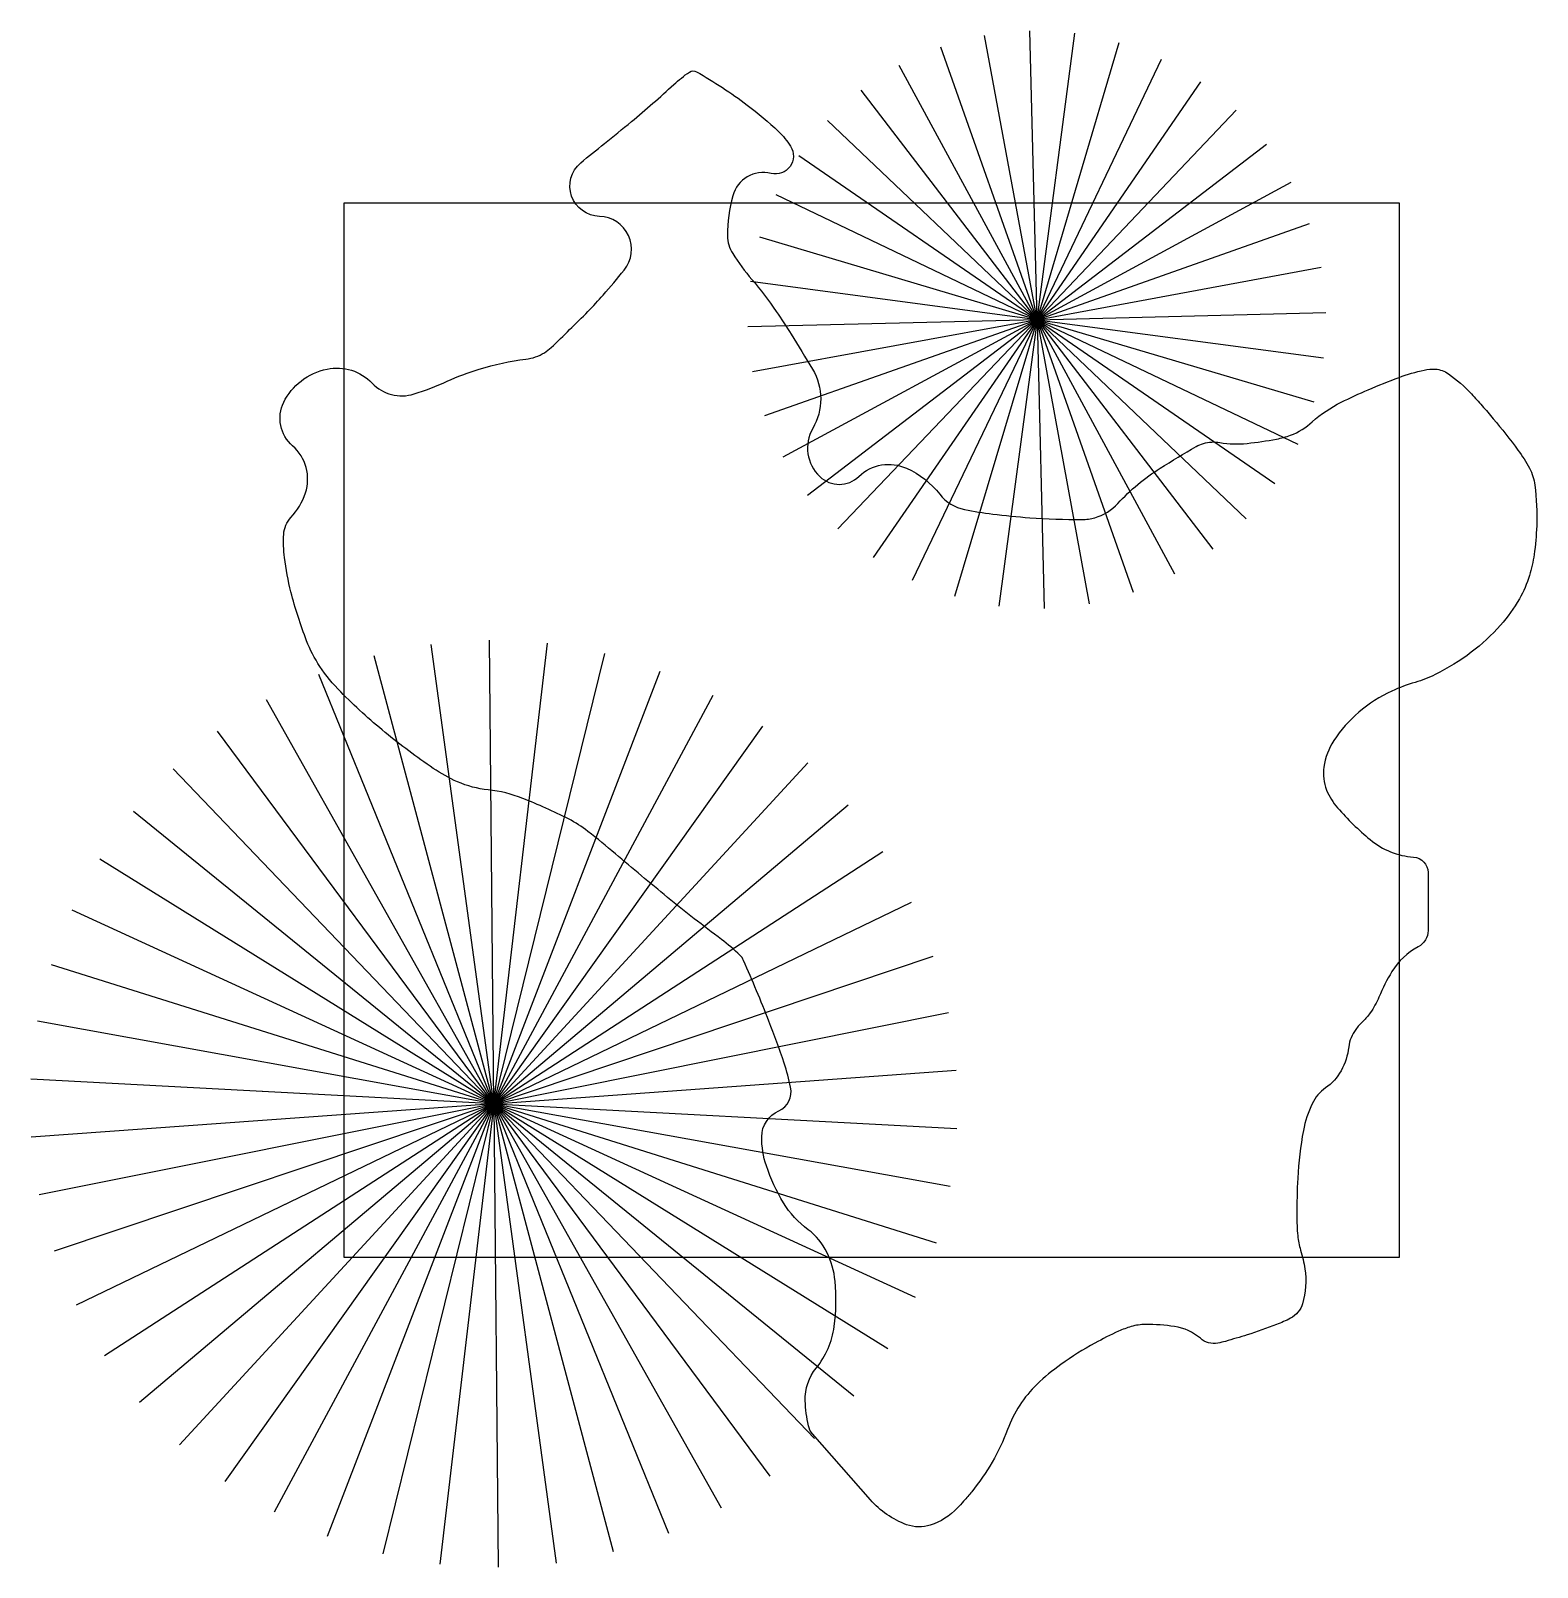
# Model space of a CAD drawing. Extents: x 144.28 to 145.28, y 110.53 to 111.55.
import ezdxf

# ---------------------------------------------------------------- set-up
doc = ezdxf.new("R2010")
doc.units = 0
doc.layers.get('0').update_dxf_attribs({"linetype": 'CONTINUOUS'})

# ---------------------------------------------------------------- blocks, each defined once
blk = doc.blocks.new('M-FLO7X7')
for p, q in [((0.1097, 0.6225), (0.0749, 0.8112)), ((0.1097, 0.6225), (0.1049, 0.8143)), ((0.1097, 0.6225), (0.1349, 0.8127)), ((0.1097, 0.6225), (0.1643, 0.8064)), ((0.1097, 0.6225), (0.0459, 0.8034)), ((0.1097, 0.6225), (0.1924, 0.7955)), ((0.1097, 0.6225), (0.0183, 0.7912)), ((0.1097, 0.6225), (0.2185, 0.7805)), ((0.1097, 0.6225), (-0.0069, 0.7748)), ((0.1097, 0.6225), (-0.0293, 0.7547)), ((0.1097, 0.6225), (0.2419, 0.7615)), ((0.1097, 0.6225), (0.262, 0.7391)), ((0.1097, 0.6225), (-0.0483, 0.7313)), ((0.1097, 0.6225), (-0.0633, 0.7053)), ((0.1097, 0.6225), (0.2783, 0.7139)), ((-0.35, 0.7), (0.35, 0.7)), ((-0.35, 0), (-0.35, 0.7)), ((0.35, 0.7), (0.35, 0)), ((0.1097, 0.6225), (0.2905, 0.6864)), ((0.1097, 0.6225), (-0.0742, 0.6772)), ((0.1097, 0.6225), (0.2983, 0.6573)), ((0.1097, 0.6225), (-0.0805, 0.6478)), ((0.1097, 0.6225), (-0.0821, 0.6177)), ((0.1097, 0.6225), (-0.079, 0.5878)), ((0.1097, 0.6225), (-0.0712, 0.5587)), ((0.1097, 0.6225), (-0.059, 0.5312)), ((0.1097, 0.6225), (-0.0426, 0.5059)), ((0.1097, 0.6225), (-0.0225, 0.4836)), ((0.1097, 0.6225), (0.0009, 0.4646)), ((0.1097, 0.6225), (0.0269, 0.4495)), ((0.1097, 0.6225), (0.055, 0.4387)), ((0.1097, 0.6225), (0.0844, 0.4324)), ((0.1097, 0.6225), (0.3014, 0.6273)), ((0.1097, 0.6225), (0.1145, 0.4308)), ((0.1097, 0.6225), (0.1444, 0.4339)), ((0.1097, 0.6225), (0.1735, 0.4417)), ((0.1097, 0.6225), (0.201, 0.4539)), ((0.1097, 0.6225), (0.2263, 0.4702)), ((0.1097, 0.6225), (0.2486, 0.4904)), ((0.1097, 0.6225), (0.2676, 0.5137)), ((0.1097, 0.6225), (0.2827, 0.5398)), ((0.1097, 0.6225), (0.2935, 0.5679)), ((0.1097, 0.6225), (0.2998, 0.5973)), ((-0.2508, 0.1021), (-0.2537, 0.4098)), ((-0.2508, 0.1021), (-0.3302, 0.3994)), ((-0.2508, 0.1021), (-0.2923, 0.407)), ((-0.2508, 0.1021), (-0.2152, 0.4078)), ((-0.2508, 0.1021), (-0.1771, 0.4009)), ((-0.2508, 0.1021), (-0.1403, 0.3893)), ((-0.2508, 0.1021), (-0.3668, 0.3871)), ((-0.2508, 0.1021), (-0.4016, 0.3703)), ((-0.2508, 0.1021), (-0.1051, 0.3732)), ((-0.2508, 0.1021), (-0.4341, 0.3493)), ((-0.2508, 0.1021), (-0.0723, 0.3528)), ((-0.2508, 0.1021), (-0.0423, 0.3284)), ((-0.2508, 0.1021), (-0.4636, 0.3244)), ((-0.2508, 0.1021), (-0.4898, 0.296)), ((-0.2508, 0.1021), (-0.0156, 0.3005)), ((-0.2508, 0.1021), (0.0074, 0.2695)), ((-0.2508, 0.1021), (-0.5122, 0.2645)), ((-0.2508, 0.1021), (0.0264, 0.2358)), ((-0.2508, 0.1021), (-0.5305, 0.2305)), ((-0.2508, 0.1021), (-0.5444, 0.1944)), ((-0.2508, 0.1021), (0.0409, 0.2)), ((-0.2508, 0.1021), (-0.5536, 0.1569)), ((-0.2508, 0.1021), (0.0509, 0.1626)), ((-0.2508, 0.1021), (0.0561, 0.1244)), ((-0.2508, 0.1021), (-0.5581, 0.1185)), ((-0.2508, 0.1021), (-0.5577, 0.0799)), ((-0.2508, 0.1021), (-0.5525, 0.0416)), ((-0.2508, 0.1021), (-0.5426, 0.0042)), ((-0.2508, 0.1021), (-0.528, -0.0316)), ((-0.2508, 0.1021), (-0.5091, -0.0652)), ((-0.2508, 0.1021), (-0.486, -0.0963)), ((-0.2508, 0.1021), (-0.4593, -0.1242)), ((-0.2508, 0.1021), (-0.4293, -0.1486)), ((-0.2508, 0.1021), (-0.3965, -0.169)), ((-0.2508, 0.1021), (-0.3614, -0.1851)), ((-0.2508, 0.1021), (-0.3245, -0.1967)), ((-0.2508, 0.1021), (-0.2865, -0.2035)), ((-0.2508, 0.1021), (-0.2479, -0.2056)), ((-0.2508, 0.1021), (-0.2093, -0.2028)), ((-0.2508, 0.1021), (-0.1715, -0.1952)), ((-0.2508, 0.1021), (-0.1348, -0.1829)), ((-0.2508, 0.1021), (-0.1, -0.1661)), ((-0.2508, 0.1021), (-0.0676, -0.1451)), ((-0.2508, 0.1021), (-0.038, -0.1202)), ((-0.2508, 0.1021), (-0.0119, -0.0918)), ((-0.2508, 0.1021), (0.0106, -0.0603)), ((-0.2508, 0.1021), (0.0289, -0.0263)), ((-0.2508, 0.1021), (0.0427, 0.0098)), ((-0.2508, 0.1021), (0.052, 0.0473)), ((-0.2508, 0.1021), (0.0565, 0.0857)), ((0.35, 0), (-0.35, 0))]:
    blk.add_line(p, q)
blk.add_lwpolyline([(-0.3902, 0.5677, -0.117448), (-0.3787, 0.5818, -0.111483), (-0.3614, 0.5897, -0.258762), (-0.3315, 0.5804, 0.284729), (-0.3037, 0.5732, 0.030794), (-0.2818, 0.5816, -0.03169), (-0.2604, 0.5897, -0.043689), (-0.2295, 0.5963, 0.106605), (-0.2172, 0.6006, 0.052716), (-0.2128, 0.604, 0.008509), (-0.1883, 0.628, 0.014233), (-0.1782, 0.6389, 0.009863), (-0.1643, 0.6554, 0.621801), (-0.1807, 0.6911, -0.690593), (-0.1931, 0.7266, -0.006782), (-0.1774, 0.7394, 0.005968), (-0.1595, 0.754, 0.012315), (-0.1313, 0.7786, -0.034977), (-0.121, 0.7869, -0.288046), (-0.1163, 0.7871, -0.030998), (-0.0826, 0.765, -0.02944), (-0.0619, 0.7475, -0.061961), (-0.0538, 0.7376, -0.678003), (-0.0668, 0.7196, 0.410308), (-0.0922, 0.7047, 0.065636), (-0.0957, 0.6783, 0.143324), (-0.0922, 0.6664, 0.034028), (-0.0795, 0.6492, -0.027369), (-0.0634, 0.628, -0.009048), (-0.0534, 0.6128, -0.006074), (-0.0393, 0.5897, -0.270915), (-0.0391, 0.5503, 0.345125), (-0.0345, 0.5184, 0.402578), (-0.0085, 0.5185, -0.307301), (0.0232, 0.5239, -0.120236), (0.0452, 0.5066, 0.178388), (0.0616, 0.4965, 0.018111), (0.0803, 0.4935, 0.013882), (0.1049, 0.4911, 0.017612), (0.1395, 0.4898, 0.069926), (0.1481, 0.4911, 0.138772), (0.1634, 0.5005, -0.067338), (0.1914, 0.5239, -0.010976), (0.2153, 0.5383, -0.057878), (0.2202, 0.5404, -0.115719), (0.2311, 0.541, 0.070005), (0.2491, 0.5404, 0.02057), (0.2687, 0.5433, 0.042963), (0.2779, 0.5458, 0.094553), (0.2924, 0.5547, -0.069029), (0.3115, 0.5677, -0.014245), (0.3295, 0.576, -0.012794), (0.35, 0.5842, -0.032164), (0.3667, 0.5891, -0.076774), (0.374, 0.5897, -0.130081), (0.3827, 0.5866, -0.057589), (0.3981, 0.5732, -0.005178), (0.4051, 0.5654, -0.004783), (0.4125, 0.5568, -0.017431), (0.4289, 0.536, -0.032383), (0.4365, 0.5239, -0.09457), (0.4401, 0.5127, -0.040619), (0.4413, 0.4856, -0.026884), (0.4396, 0.4666, -0.036227), (0.4365, 0.4527, -0.059876), (0.4298, 0.4372, -0.047173), (0.4173, 0.4198, -0.050849), (0.3979, 0.4018, -0.047832), (0.374, 0.387, -0.044465), (0.3607, 0.3818, 0.038281), (0.3452, 0.376, 0.068455), (0.3232, 0.3619, 0.07173), (0.3067, 0.3431, 0.108395), (0.3001, 0.3256, 0.133105), (0.3019, 0.3103, 0.084219), (0.3092, 0.2985, 0.038581), (0.3308, 0.2774, 0.157965), (0.3596, 0.2658, -0.393949), (0.3692, 0.2555), (0.3692, 0.2281), (0.3692, 0.2171, -0.278402), (0.3627, 0.2063, 0.137678), (0.3452, 0.1898, 0.034938), (0.3366, 0.1729, -0.055032), (0.3308, 0.1624, -0.049249), (0.3261, 0.157, 0.046589), (0.3212, 0.1514, 0.128185), (0.3166, 0.1398, -0.095295), (0.3115, 0.124, -0.117841), (0.3012, 0.1126, 0.133106), (0.2923, 0.1021, 0.061843), (0.2865, 0.0843, 0.03638), (0.2827, 0.0528, 0.011777), (0.2821, 0.0279, 0.021868), (0.2827, 0.0145, 0.056395), (0.2846, 0.005, -0.042497), (0.2875, -0.0075, -0.10727), (0.2859, -0.0306, -0.20457), (0.2779, -0.0403, -0.029022), (0.2686, -0.0445, -0.014389), (0.2491, -0.0513, -0.006985), (0.2348, -0.0556, -0.020652), (0.2298, -0.0568, -0.23167), (0.2181, -0.0536, 0.144285), (0.201, -0.0458, 0.035628), (0.1817, -0.0444, 0.072139), (0.1722, -0.0458, 0.034936), (0.1638, -0.0489, 0.017678), (0.1481, -0.0568, 0.030136), (0.1256, -0.0709, 0.038739), (0.1097, -0.0841, 0.110494), (0.0901, -0.1142, -0.083027), (0.0664, -0.1554, -0.008017), (0.061, -0.1617, -0.010674), (0.0568, -0.1663, -0.123904), (0.0389, -0.1776, -0.167838), (0.0232, -0.1773, -0.062444), (0.0101, -0.1705, -0.062785), (-0.0009, -0.1608), (-0.0201, -0.1389), (-0.0393, -0.117, -0.126737), (-0.042, -0.1116, -0.045149), (-0.0441, -0.0951, -0.181423), (-0.0368, -0.0733, 0.137586), (-0.0249, -0.0458, 0.05824), (-0.0243, -0.0156, 0.088836), (-0.0297, 0.0035, 0.121246), (-0.0421, 0.0185, -0.096412), (-0.0586, 0.0364, -0.058039), (-0.0699, 0.0609, -0.080827), (-0.073, 0.0802, -0.295675), (-0.0617, 0.0973, 0.356002), (-0.0538, 0.1131, 0.02613), (-0.0581, 0.129, 0.014532), (-0.0682, 0.1569, 0.009356), (-0.085, 0.1972, 0.09741), (-0.0874, 0.2007, 0.032445), (-0.0997, 0.2112, -0.011599), (-0.1355, 0.2391, -0.00474), (-0.1701, 0.268, 0.009105), (-0.1883, 0.2829, 0.049864), (-0.2012, 0.2911, 0.022682), (-0.2316, 0.3048, 0.069203), (-0.2545, 0.3104, -0.077835), (-0.2749, 0.3158, -0.046859), (-0.291, 0.3247, -0.021676), (-0.3229, 0.3486, -0.02636), (-0.3524, 0.3755, -0.048441), (-0.3662, 0.3924, -0.053417), (-0.375, 0.4094, -0.03006), (-0.3854, 0.4418, -0.031741), (-0.3897, 0.4646, -0.047503), (-0.3902, 0.4801, -0.172511), (-0.3854, 0.4912, 0.107686), (-0.3758, 0.5075, 0.301793), (-0.3843, 0.5388, -0.338729)], format="xyb", close=True)

msp = doc.modelspace()

# ---------------------------------------------------------------- block references
at = {"color": 0}
msp.add_blockref('M-FLO7X7', (144.8374, 110.7329), dxfattribs=at)

doc.saveas('drawing.dxf')
